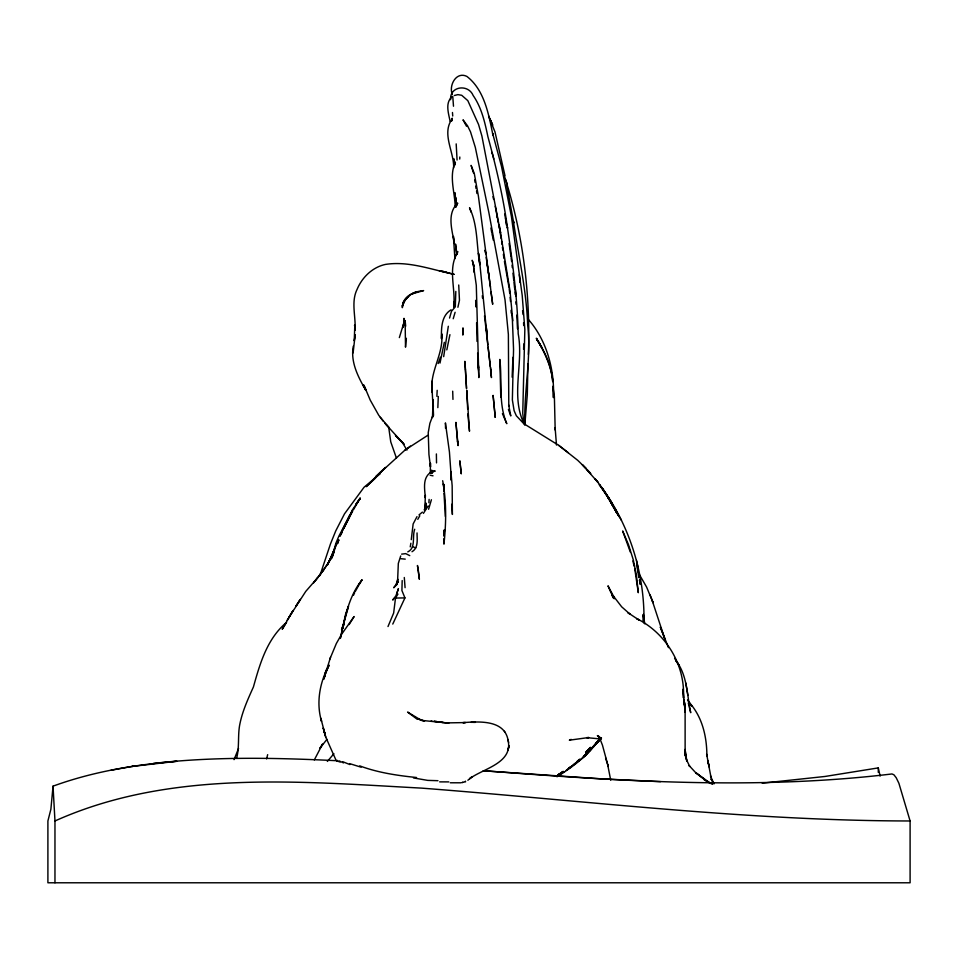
<?xml version="1.0" encoding="UTF-8"?>
<svg xmlns="http://www.w3.org/2000/svg" width="958" height="958" viewBox="0 0 958 958"><rect width="100%" height="100%" fill="white"/><g stroke="black" fill="none" stroke-linecap="round" stroke-linejoin="round"><path stroke-width="1.44" d="M432.932 412.97L432.944 404.527L432.465 417.544L433.028 415.018L429.879 423.34L428.238 432.585L428.933 454.475L430.477 466.857L430.453 463.229L430.274 473.408M457.062 160.01L456.188 143.892M443.961 538.6L443.937 544.132C446.26 523.056 446.524 501.657 442.68 480.712M453.697 305.877C455.78 288.406 447.637 268.456 457.505 252.816L456.295 254.864L457.744 251.523L456.858 253.595M403.701 325.995L404.001 318.331L404.025 323.588L402.779 327.552L404.096 322.08L399.342 337.611M443.937 490.64L443.758 484.616L444.129 491.238L443.362 483.754L443.734 485.443M455.816 291.424L455.313 306.788L451.457 311.35L449.553 318.056M643.956 623.011C645.045 570.968 627.73 519.128 594.966 478.629L598.115 482.521L582.344 464.726L586.428 468.785M512.949 357.298L512.135 377.189M445.35 516.458L443.997 493.358M406.36 338.294L405.509 347.155L405.126 320.547L405.689 326.175M611.192 593.206L607.995 585.817L614.006 597.121L613.084 595.648L621.682 606.821L630.041 614.198L627.969 612.713L639.13 620.113L636.639 618.545C666.002 633.178 685.329 664.948 683.449 697.879L682.91 689.293L685.114 709.279L683.808 699.879L685.114 709.279L685.126 755.096M527.942 363.765L527.307 394.78L524.84 424.61M353.107 352.927L355.179 334.785L354.256 340.809L354.807 325.469L355.047 329.875C355.933 316.427 350.868 302.033 357.071 289.4C362.088 277.365 372.423 267.246 385.391 264.432C408.455 260.756 431.423 269.617 453.817 274.239M353.31 346.137C350.317 362.208 358.208 376.949 365.812 390.385L363.872 385.068L370.231 400.109L378.721 415.233L383.404 421.364M523.595 349.347L523.798 343.898M424.885 508.961L425.364 495.418L425.28 497.705C424.873 489.682 422.454 479.395 429.352 473.372M437.842 407.641L438.285 396.468M445.53 428.286L445.422 422.897L449.434 452.008L451.146 475.934L450.955 471.54M402.18 580.572L401.917 590.499L404.935 597.9L392.768 624.077M459.72 159.076L459.804 157.004M397.941 594.092L395.498 598.055L393.654 613.024L388.002 626.544M425.544 509.141L425.699 503.01L425.196 508.794L426.035 503.345L425.244 507.932M436.884 396.361L437.183 390.313M685.198 753.455L685.317 751.347L685.665 757.024L685.066 749.455L686.838 761.215L685.174 753.659L686.575 759.898L689.736 766.46L689.149 765.598L695.233 772.196L703.567 778.746L695.748 772.747L710.596 783.345M444.428 529.762L444.045 536.085M444.069 535.75L444.416 529.918L444.033 534.492M428.885 502.711L429.124 499.381M453.661 305.111L453.948 301.578L453.769 307.326L453.709 303.159L453.817 305.997M450.619 99.704C449.518 86.1 468.306 83.741 473.144 95.489C481.611 107.655 484.892 122.408 487.897 136.683C496.112 166.812 503.309 197.3 507.524 228.267L507.333 226.938C512.59 262.336 517.428 297.914 518.194 333.743C523.894 363.872 509.931 397.151 524.733 424.993M410.862 543.246L410.252 546.874M451.913 120.6L452.188 118.157L451.577 120.971L452.224 118.816C441.291 133.593 454.128 151.627 453.661 167.854M448.32 326.259L443.674 356.651M528.385 354.436C530.576 295.292 523.2 234.926 505.165 178.475M411.269 539.665L413.137 523.966L416.981 516.649M431.411 499.741L428.597 509.261M444.332 342.329L439.997 363.094M407.809 551.88C416.095 547.916 411.976 536.528 414.694 529.271M131.917 766.448L176.883 761.275C134.838 764.712 92.782 771.645 53.037 786.159L50.87 809.318L47.9 820.97L47.9 882.785L910.1 882.785L910.1 820.97L898.891 783.261L896.185 777.692L893.898 774.771L891.958 773.956C757.191 790.158 621.143 781.309 486.293 770.927L483.335 770.699M432.166 392.433C429.076 371.955 443.841 354.4 441.746 333.803L441.446 338.617C441.303 328.522 441.183 315.673 451.086 309.805M236.602 758.221C239.488 747.659 237.752 736.594 239.524 725.877C241.955 712.213 247.763 699.508 253.427 686.946C260.013 663.463 267.019 638.83 286.538 622.377L282.203 629.25L293.088 610.462L287.208 620.293M449.925 334.653L446.823 349.886M325.948 670.193L324.511 676.683L330.522 657.272M454.787 164.896L455.409 162.142C448.823 176.092 454.799 191.732 455.17 206.377M342.796 628.484L344.042 623.035L342.772 628.352C346.185 611.216 350.784 593.828 361.98 579.949L359.094 584.392L361.98 579.949M324.439 677.306L325.277 673.702L323.936 678.827M266.587 758.88L267.665 754.653M323.888 679.006L325.277 673.702M319.924 575.554L330.498 543.869L335.743 530.924L344.509 513.835L364.064 487.239L380.386 473.611M332.258 556.49L335.947 543.114L338.916 536.025L352.448 510.65M342.473 629.849L340.318 638.423L345.706 613.779L348.508 606.402L343.18 625.346M332.378 556.311L333.947 550.874L327.337 565.1L333.911 550.91L332.378 556.167M453.218 318.739L455.122 312.284M432.501 472.126L432.932 470.713L432.034 473.24M457.9 307.279L459.457 300.237L458.726 285.005M332.474 556.191L336.569 543.653L330.678 557.999M412 551.736C418.622 547.916 417.029 539.342 417.041 532.935M324.834 675.426L328.965 665.271C319.78 682.276 315.996 702.549 321.517 721.35L320.834 718.201L325.732 737.085L335.827 759.766M341.288 533.187L352.436 509.824L360.112 498.627L356.041 504.124M438.153 363.561L440.417 357.25M343.647 623.874L341.563 629.634L344.353 622.46M234.027 759.634L238.542 748.497M341.252 533.426L342.605 529.798L341.12 533.762M329.863 659.044L336.342 643.536L341.443 634.519L354.101 616.533L349.131 624.58M338.821 540.025L337.384 543.809L338.809 540.072M396.648 594.068L398.42 588.655L395.965 595.708L392.72 600.031L394.049 598.391M400.695 555.975L398.324 563.412L397.522 582.715L397.75 579.159L395.965 585.314L398.109 581.722L393.714 587.757L397.187 584.26M428.202 505.92L423.412 513.392M353.514 595.217L354.676 592.619M314.32 759.922L322.583 744.055L319.984 748.138L326.965 739.313M325.361 672.971L328.965 665.271M346.125 522.373L342.952 529.139L349.311 515.787M343.754 528.026L352.676 511.141M327.444 564.717L330.761 557.831M341.659 532.684L339.994 536.145L341.671 532.768M457.601 203.228L455.709 207.06L457.601 203.228C446.452 214.017 452.308 230.064 454.224 243.32L453.409 236.375L454.894 258.624M344.018 528.086L349.454 517.057M424.19 509.907L425.687 506.95M355.334 591.373L360.028 582.943M353.382 509.848L360.256 497.921L356.184 503.944M417.796 519.344L419.82 515.763M288.729 617.73L305.746 591.409L318.116 577.195L313.541 582.799L323.768 569.723L331.468 557.712L327.66 564.322M300.297 599.385L295.663 606.546L299.662 600.367M599.912 738.343C589.17 754.533 573.339 766.616 557.005 776.758M599.768 738.534L593.134 747.24L599.947 738.869M327.828 563.927L319.122 575.938L323.768 569.723M600.834 737.983L589.673 750.713L601.456 737.792M600.57 738.498L589.469 751.048M600.031 738.869L585.314 755.958L566.226 770.34M600.786 738.139L593.876 746.378L601.061 737.876M597.085 742.33L599.768 738.989M327.349 761.43L333.911 753.707M597.888 741.492L583.769 756.257M599.876 739.72L594.99 745.096L600.151 739.492M380.757 471.827L385.523 467.432L376.039 476.461L405.054 450.032L427.675 435.387M584.081 755.922L589.002 751.216L582.452 757.574M596.834 742.103L599.876 739.205L597.265 741.696M380.613 471.947L366.207 486.676L375.608 478.018M410.144 295.1L405.414 299.303L402.312 306.081L404.132 301.423L408.527 296.226C405.054 299.04 402.647 303.195 402.336 307.698C402.288 296.333 413.916 291.436 423.616 290.609L411.317 294.082L415.88 292.058L411.293 294.489M576.752 761.646L579.734 759.107M467.863 780.255L471.899 776.842L469.707 778.686C482.952 768.603 513.225 763.227 508.087 740.283C504.471 719.518 478.832 721.482 462.87 722.643L465.468 722.572L445.518 722.919L448.787 723.218L439.722 722.033L445.937 722.895M418.981 514.925L422.406 512.111M573.734 764.532L578.943 760.293M570.681 766.915L568.453 768.603L574.022 764.376M575.075 763.55L579.339 760.209M568.453 768.603L570.561 766.975M410.407 446.105L405.054 450.032M557.831 775.07L563.352 771.358L557.58 775.178M562.202 772.328L558.634 774.639L563.005 771.837M564.118 771.693L557.724 775.609M430.07 472.869L435.16 470.953L433.627 471.54M571.172 739.372L569.363 740.187L588.823 737.516L586.763 737.66L601.277 739.025M54.965 882.785L54.965 820.97C169.686 769.454 299.483 781.548 421.58 788.123C584.296 800.613 746.677 820.826 910.1 820.97M401.641 554.119L405.737 553.64L409.761 555.628M454.331 95.513L457.888 94.626L461.708 95.285L467.815 100.638L478.557 124.492L481.898 136.012L500.543 232.806L499.358 225.777M462.918 782.339L462.091 782.542L464.798 781.896M111.056 770.244L132.647 766.316M880.127 776.136L878.294 767.897L824.946 776.471L762.209 783.189M448.811 781.896L439.638 781.872M153.519 763.442C214.508 756.401 276.096 757.742 337.3 760.736M450.284 782.782L461.145 782.794M465.6 781.824L465.42 781.141M395.498 598.055L404.935 597.9M400.827 558.694L405.234 559.137M473.336 722.332L475.431 722.332L471.001 722.32M437.974 780.698L427.771 780.387L413.497 777.944M443.123 722.548L421.927 720.428L424.538 721.003M660.565 781.632L602.438 778.926L483.431 770.807M416.562 777.513C397.402 775.549 377.823 772.663 359.717 765.873M431.076 721.063L432.034 721.146M436.824 721.578L433.938 721.29L440.309 722.069M430.118 475.24L433.028 475.815M340.114 762.029L336.701 760.856M343.527 762.903L339.108 760.88M443.578 271.557L439.147 270.707L454.116 274.323M361.13 767.19L349.574 763.61M349.909 764.568L342.653 761.682M443.087 271.449L447.027 272.383M423.664 720.727L417.712 718.692L421.592 720.464L407.593 712.081L417.233 719.278M412.539 546.707L415.796 547.892M712.465 784.362L704.106 779.608L710.297 783.393M599.265 737.049L601.444 738.522M585.997 468.378L577.758 460.355L558.754 445.374L523.739 423.628L516.326 415.748L514.111 410.683L512.362 399.881L513.548 349.395L512.171 314.044L512.781 320.798M600.091 737.648L597.349 735.588L600.271 738.211L598.475 736.187L600.558 739.145L599.085 736.546L602.462 745.192L608.222 766.448L607.564 764.113L610.725 780.255M558.754 445.374L568.369 452.787M384.745 423.125L389.391 428.022L380.326 417.341M590.308 473.06L586.811 469.372L590.775 473.575M527.595 318.583C546.599 339.563 554.754 369.656 553.413 397.606L552.85 386.29L554.383 396.468L555.185 430.022L555.113 427.603L556.49 445.051M688.503 701.651C702.226 716.321 706.86 736.355 706.884 755.874L706.645 754.174L711.075 777.704L710.525 775.908L713.794 783.74M386.218 424.705L404.108 444.332L395.462 435.387L402.731 443.075L406.934 450.116M688.503 701.879L691.724 706.13L687.545 699.915M603.396 490.173L607.312 495.861M605.181 492.807L619.155 516.769L609.863 500.088L599.373 484.712L603.983 490.951M599.373 484.712L599.9 485.443M676.037 660.733C687.557 675.534 686.886 695.185 690.718 712.692L689.137 706.417M714.213 783.668L710.992 778.926L712.968 782.231M606.234 494.244L602.438 488.64L608.845 498.519M676.061 660.804L679.114 665.403L674.6 658.362M607.959 497.034L616.066 511.524M602.079 487.838L605.648 493.55M608.402 497.753L611.563 502.794L611.144 502.088M336.988 760.245L337.671 761.347M612.366 504.399L616.305 511.404L606.809 494.999M610.39 500.962L617.227 513.608M611.587 502.854L607.851 496.759L617.024 513.512M366.219 390.265L362.819 384.673L365.812 389.678M609.36 499.274L621.431 520.29M639.309 574.429L646.602 587.062L653.116 602.774L650.087 594.906M504.387 731.241L504.878 732.092M613.922 507.141L614.461 508.195M492.807 125.055L489.49 118.277L494.987 131.929L505.046 175.925M488.628 115.954L491.801 123.007M611.683 594.343L613.156 597.744M668.468 647.632L660.313 627.047L664.96 639.345L652.003 599.9M466.534 126.276L463.013 119.834L467.516 125.773L470.51 131.833L475.312 147.352L488.855 212.52L505.022 299.794L508.375 334.426L508.794 406.288L508.662 404.971L510.794 415.94L508.435 409.449M504.171 175.877L507.381 184.343M396.456 458.175L390.756 441.877L388.888 428.621M613.24 597.756L611.599 593.253L613 597.325M525.331 424.43L523.403 419.041L522.745 413.209L524.84 329.504L522.194 295.256L511.416 216.496L501.537 166.536L492.628 133.342L492.927 135.042C488.688 114.421 484.485 89.956 466.857 76.4C456.236 71.132 448.607 85.442 452.296 94.423M502.423 413.628L506.794 423.675C498.112 403.581 502.363 380.733 499.813 359.418L500.783 397.103M613.491 596.463L614.234 598.786M471.132 212.209L469.528 207.778C478.018 225.334 476.401 245.787 479.838 264.671L478.485 253.199L479.515 259.869M630.34 552.083L622.664 530.983L628.46 544.575L633.262 559.735L636.483 575.686L638.303 592.715L634.759 568.824M605.564 757.802L607.24 763.418M323.996 730.75L323.205 727.96L324.57 732.87M324.415 732.427L325.133 735.002L323.912 730.176L325.732 737.085M493.825 159.016L492.005 152.394L492.364 153.747M492.939 196.689L493.657 199.432M508.614 742.378L507.872 739.468M688.323 703.112L688.862 705.316M632.879 560.933L634.16 566.166M506.554 183.864L513.727 223.022L513.38 221.058C518.446 255.642 526.445 289.951 527.666 324.99C531.486 358.148 523.798 391.056 524.852 424.178M636.531 565.16L638.088 571.782M450.104 121.331C448.56 113.331 444.656 102.027 452.763 96.327L453.493 106.218M492.759 237.632L493.37 240.302M473.491 172.943L471.096 165.375L474.294 173.518L478.377 195.983L492.687 304.261L491.035 292.13M636.519 560.43L638.16 568.202M53.037 786.159L54.965 820.97M637.609 570.74L639.046 577.686M491.945 233.596L492.496 236.291M500.304 231.417L509.979 290.777L512.279 315.026M495.262 206.305L498.376 223.082M504.71 214.041L506.698 225.645L505.596 218.412L505.812 219.789M644.339 621.024L643.237 615.12L644.794 623.874M498.639 224.483L499.429 228.722M499.681 230.124L501.178 238.614M639.513 580.297L640.231 584.212M490.915 228.04L491.67 232.255M638.567 574.501L639.046 577.231M504.423 261.366L508.985 287.316M496.843 214.676L497.322 217.478M476.521 190.977L476.952 193.504M687.868 695.4L685.76 682.934M639.525 579.985L640.231 584.129M484.509 315.853L490.328 366.866L489.861 361.885M474.689 179.96L475.084 182.391M475.671 186.103L476.054 188.594M485.73 253.798L485.143 250.098L485.598 253.044M486.209 257.51L487.622 267.294M487.251 264.947L487.826 268.671M510.985 256.72L509.093 243.464M456.116 202.389L455.05 195.097L456.547 205.228M488.017 269.905L488.879 275.712M457.481 440.955L455.924 422.37L458.092 445.614L457.481 440.955L457.924 444.32M488.364 272.204L488.915 275.916M503.369 254.325L503.98 258.54M489.957 283.364L490.484 287.101M489.095 277.161L489.789 282.119M501.621 241.452L502.016 244.314M473.635 266.599L473.264 263.917L476.294 285.304L478.844 377.608L478.09 360.651M454.751 164.584L453.948 158.896L454.679 164.345M511.141 257.93L511.632 261.558M502.411 247.176L502.794 250.05M450.99 472.282L452.164 485.826L452.392 514.446L451.709 504.255M522.577 310.703L523.08 314.523M479.239 257.69L487.059 336.306M404.288 577.494L405.078 587.661M515.392 290.202L515.272 289.22L516.146 296.25M457.002 254.421L455.493 244.015L456.571 254.325M455.457 197.516L455.745 199.851L454.858 192.666L456.391 206.509M512.961 273.174L513.799 280.718M488.137 347.215L488.855 353.37M509.189 288.765L509.704 293.16M491.131 374.662L491.466 377.56L490.484 367.333L491.131 374.662L490.664 369.584M519.296 274.742L520.146 282.347L520.026 281.209M488.999 354.604L490.101 364.567M487.155 337.515L487.85 344.76M512.051 265.198L512.302 267.629M513.955 282.155L514.602 288.274M514.973 291.962L515.212 294.417M467.839 413.94L469.492 431.196L466.726 390.181L467.672 409.198M510.123 297.375L510.506 301.483M487.011 335.013L486.353 327.792L486.796 332.654M515.883 301.854L516.087 304.345M450.847 477.826L451.026 480.114M482.317 295.663L482.485 298.01M452.463 112.493L452.727 116.014M477.024 341.407L476.605 322.762M450.763 476.725L450.931 479.012M433.375 406.455L432.884 399.534L433.531 415.497M473.827 267.941L474.09 272.24M511.081 310.248L511.261 313.17M516.817 315.11L517.476 328.798M475.994 306.967L475.647 300.357M477.635 353.203L478.461 368.088L478.353 365.393M478.138 362.723L478.557 370.171M431.854 472.581L431.711 470.103L431.83 473.048M475.731 302.033L475.97 306.368M477.85 355.897L478.234 363.357M432.932 404.743L431.986 388.098M523.559 322.762L523.703 325.516M499.86 360.915L500.004 364.77M452.691 391.175L452.966 399.39M436.381 453.936L436.525 462.906M454.882 162.644L454.906 164.752M431.83 381.32L431.89 387.008M878.294 767.897L878.294 772.376M462.858 332.21L462.822 335.06L462.989 327.899L462.858 332.21M643.381 614.401L643.393 621.766L643.381 614.401M508.949 745.983L508.111 749.791L508.949 745.983M403.031 303.722L402.659 305.554L403.689 301.65L403.031 303.722M334.222 550.946L331.408 558.61L334.33 551.042M590.344 747.432L585.817 752.246L590.344 747.432M539.486 343.539L536.504 338.94C545.09 351.646 551.557 366.219 552.718 381.655C551.449 365.956 544.096 351.61 536.348 338.21L541.833 347.586L539.486 343.539M472.917 262.504L472.198 260.265L473.923 266.132L472.917 262.504M708.692 764.52L707.639 760.305L709.207 766.963L708.692 764.52M495.238 417.365L493.107 395.486L495.238 417.365M418.311 570.321L417.449 565.507L419.376 579.243L418.311 570.321M355.262 329.803L354.58 325.193L355.262 329.803M461.241 473.659L459.876 461.049L461.241 473.659M465.468 369.249L464.822 361.322L466.534 388.565L465.468 369.249M684.91 712.105L684.503 702.549L684.91 712.105"/></g></svg>
